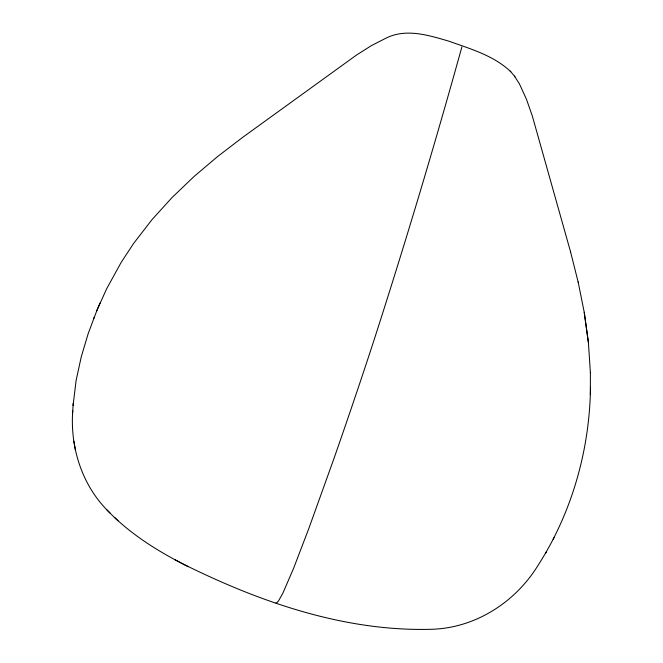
<?xml version="1.0" encoding="UTF-8"?>
<svg xmlns="http://www.w3.org/2000/svg" width="663" height="663" viewBox="0 0 663 663"><rect width="100%" height="100%" fill="white"/><g stroke="black" fill="none" stroke-linecap="round" stroke-linejoin="round"><path stroke-width="0.99" d="M72.756 410.695C69.905 448.097 82.543 486.998 110.108 513.038M182.118 563.525C259.332 601.963 344.777 631.847 432.027 629.27C475.214 627.878 514.828 602.584 537.478 566.26C571.755 513.295 589.672 450.227 590.509 387.258M590.335 394.684L590.393 372.391M73.079 405.483L76.137 380.322L81.234 356.943L88.138 333.762L97.038 310.06L106.652 288.803L121.304 262.175L133.628 243.429L151.852 219.818L172.057 197.541L194.06 176.482L217.597 156.559L242.501 137.473L356.363 55.145L371.421 45.614L385.949 38.181C406.071 28.037 428.795 35.313 448.942 41.197C470.432 48.905 493.902 55.568 510.808 71.753M72.64 412.974L73.195 403.261M461.896 46.899C434.646 145.089 405.4 242.791 374.131 339.796A321.497 18.332 -71.2 0 1 357.44 390.175L351.539 407.596A337.517 19.028 -71.2 0 1 333.041 461.125L308.626 529.041L293.444 568.697L282.844 593.244L278.41 601.084L276.927 602.717L275.883 602.974M93.582 318.679L94.113 317.386M100.105 302.858L96.541 311.287M553.157 539.317L554.086 537.627M545.624 553.224L546.61 551.417M106.569 509.549C127.835 532.008 154.156 549.022 181.471 563.169M174.891 559.713L188.176 566.699M114.649 517.488L118.031 520.82M514.397 76.063L519.353 83.72L526.455 99.235L532.331 116.042L570.445 251.401L578.202 282.272M510.22 71.057L515.027 76.817M570.445 251.401L570.57 251.923M578.128 281.924L584.26 312.422L588.404 342.489L590.393 372.73M73.883 441.26L75.474 450.467M584.219 312.273L588.396 342.572"/></g></svg>
